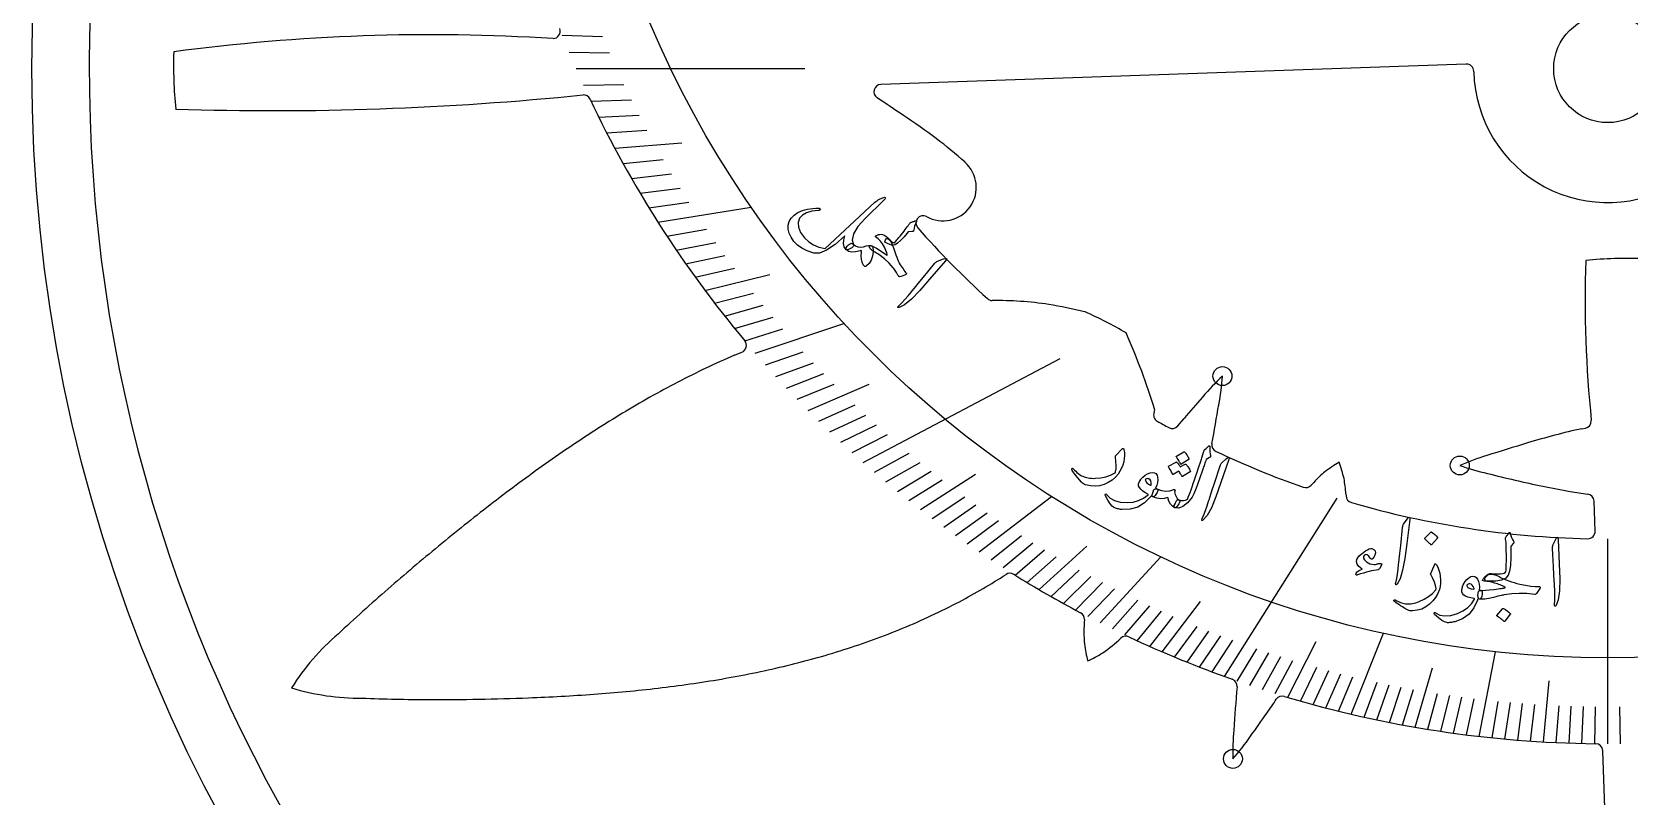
# Model space of a CAD drawing. Header units: millimetres. Extents: x -54 to 54, y -54 to 54.
# Drawn here: x -54 to 0.7, y -24.9 to 1.3 of the extents above; entities that cross this region are included whole.
import ezdxf

# ---------------------------------------------------------------- set-up
doc = ezdxf.new("R2010")
doc.units = ezdxf.units.MM
for name, color, linetype in [('CUT_INNER', 6, 'Continuous'), ('CUT_OUTER', 1, 'Continuous'), ('ENGRAVE', 7, 'Continuous'), ('ENGRAVE_FINE', 8, 'Continuous'), ('TEXT', 5, 'Continuous')]:
    doc.layers.add(name, color=color, linetype=linetype)

msp = doc.modelspace()

# ---------------------------------------------------------------- linework, layer by layer
at = {"layer": 'CUT_INNER'}
for points in [[(-4.848, 0.158), (-24.909, -0.542)], [(-4.589, -0.111), (-4.589, -0.089)], [(-49.072, -1.386), (-49.072, -1.381)], [(-0.752, -6.576), (-0.748, -6.576)], [(-29.925, -9.825), (-29.67, -9.722)], [(-14.73, -12.244), (-14.519, -11.993)], [(-0.883, -12.341), (-0.762, -12.317)], [(-10.163, -14.276), (-10.075, -14.179)], [(-8.968, -14.575), (-8.965, -14.643)], [(-0.429, -15.852), (-0.465, -14.821)], [(-45.104, -21.223), (-45.102, -21.219)], [(0.039, -29.238), (-0.166, -23.377)]]:
    msp.add_lwpolyline(points, dxfattribs=at)
msp.add_circle((0, 0), 1.85, dxfattribs=at)
for centre, radius, start, end in [((0, 0), 52.036, 117.857, 250.2289), ((-40.332, -65.203), 66.366, 86.37767, 97.62694), ((-36.148, 1.28), 0.25, 272, 21.2695), ((-34.457, 0.106), 14.691, 178.166, 185.8082), ((-4.839, -0.092), 0.25, 0.7031, 92), ((0, 0), 4.59, 181.3871, 2.7934), ((-24.9, -0.792), 0.25, 92, 236.4981), ((-45.739, 103.45), 104.889, 268.17916, 275.81655), ((-35.101, -1.148), 0.25, 25.1497, 92), ((-0.012, 15.424), 38.555, 205.282, 219.9426), ((-110.831, -130.975), 155.737, 56.17163, 56.57217), ((-39.032, -23.883), 26.803, 53.29, 56.226), ((-30.478, -12.434), 12.512, 47.4962, 53.3509), ((-22.781, -4.07), 1.145, 240.5041, 48.6739), ((-23.458, -5.29), 0.25, 62.9453, 221.3086), ((-0.046, 15.387), 31.485, 221.4479, 227.645), ((0.739, -21.192), 14.691, 88.166, 95.8082), ((40.442, -7.888), 41.215, 178.1758, 185.8132), ((-21.09, -7.696), 0.25, 227.6367, 268.7019), ((-21.011, -20.764), 12.818, 81.6594, 90.3777), ((-23.388, -31.811), 24.105, 76.8928, 79.8794), ((-17.934, -8.383), 0.0508, 62.1076, 75.7048), ((-22.905, -19.807), 12.51, 59.2287, 66.4653), ((-37.011, -18.208), 22.454, 16.8254, 24.0444), ((-18.485, -36.454), 28.983, 113.2505, 117.5011), ((-29.764, -9.49), 0.25, 292.0535, 39.9023), ((-16.199, -40.841), 33.929, 117.5034, 121.1648), ((-7.585, -16.528), 8.212, 133.1623, 140.049), ((-21.416, -9.993), 8.232, 349.3247, 356.2036), ((38.529, -57.195), 69.694, 138.76335, 139.56604), ((-12.524, -46.919), 41.032, 121.1644, 124.2251), ((-15.312, -11.867), 0.25, 158.0052, 240.6445), ((-15.888, -11.6), 0.385, 333.1746, 343.6265), ((-76.27, -1.13), 63.794, 349.41453, 350.62877), ((-1.053, 13.506), 29.355, 240.665, 241.5453), ((-14.921, -12.083), 0.25, 241.6992, 319.8397), ((6.363, -43.319), 31.823, 104.892, 106.6338), ((3.301, -31.791), 19.896, 102.1381, 104.9001), ((-0.811, -12.071), 0.25, 281.1857, 2), ((-6.823, -55.304), 51.172, 124.2224, 126.7071), ((-13.315, -12.895), 0.25, 169.5366, 244.8633), ((-0.025, 15.367), 31.481, 244.8149, 250.6995), ((14.982, -72.212), 61.974, 106.62255, 107.97282), ((-5.616, -19.375), 6.893, 121.3718, 126.2257), ((-14.758, -15.474), 5.897, 13.9892, 19.6633), ((-1.788, -21.138), 8.22, 106.6347, 113.5232), ((-2.324, -5.861), 8.212, 250.4751, 257.3615), ((-5.214, -18.929), 6.796, 131.177, 135.658), ((-15.189, -15.094), 6.242, 4.7679, 9.6471), ((12.65, 53.772), 69.694, 256.07585, 256.87854), ((6.588, 27.599), 42.828, 256.8284, 258.1236), ((1.414, -66.364), 64.962, 126.70087, 128.67854), ((-10.348, -14.108), 0.25, 250.8398, 317.8337), ((-8.715, -14.63), 0.25, 182.7913, 254.0039), ((2.864, 9.862), 24.704, 258.1095, 260.3417), ((0.588, -4.029), 10.629, 259.8747, 263.1313), ((-0.715, -14.829), 0.25, 2, 82.8143), ((-0.002, 15.422), 31.54, 253.8323, 268.7606), ((10.591, -77.86), 79.672, 128.66387, 130.29295), ((-0.679, -15.861), 0.25, 268.7695, 2), ((8.746, -75.775), 76.888, 130.24889, 131.95426), ((-30.64, -2.069), 18.259, 297.469, 303.2913), ((-20.484, -17.544), 0.25, 58.1855, 122.0959), ((-0.148, 15.174), 38.273, 238.1355, 242.0869), ((-10.714, -54.139), 47.788, 131.9449, 133.3325), ((-33.008, 2.269), 23.201, 292.412, 297.7181), ((-18.182, -18.867), 0.25, 357.1663, 62.0508), ((-12.413, -19.31), 5.536, 175.5414, 184.3241), ((-38.259, -25.536), 8.091, 130.4482, 147.7549), ((-33.911, 4.464), 25.574, 287.6096, 292.4074), ((-20.317, -15.708), 5.263, 304.9108, 313.6733), ((-16.515, -19.7), 0.25, 64.8651, 132.2087), ((-0.053, 15.302), 38.429, 244.8119, 250.5248), ((-34.944, 7.725), 28.995, 283.358, 287.6052), ((-12.098, -18.869), 5.897, 188.3642, 194.0383), ((-20.814, -14.091), 6.893, 295.7468, 300.6007), ((-36.086, 12.54), 33.944, 279.6974, 283.3557), ((-42.75, -13.487), 8.087, 253.0776, 270.4237), ((-38.454, 29.573), 51.147, 274.1617, 276.6434), ((-37.283, 19.544), 41.05, 276.6397, 279.6978), ((-12.949, -21.165), 0.25, 354.5118, 70.4883), ((47.299, -26.559), 60.239, 174.88574, 176.29827), ((-40.279, 37.755), 59.377, 267.67282, 269.89659), ((-40.095, 60.009), 81.632, 269.79536, 272.18621), ((-39.465, 43.353), 64.964, 272.19116, 274.16871), ((-32.111, -7.721), 24.976, 324.9088, 326.204), ((-11.148, -21.753), 0.25, 73.3032, 146.1132), ((-0.002, 15.415), 38.553, 253.3073, 269.3886), ((-68.898, 17.705), 69.694, 324.38835, 325.19104), ((-4.626, -23.393), 8.22, 174.9473, 181.8355), ((-19.019, -18.247), 8.211, 318.7874, 325.6741), ((-0.416, -23.386), 0.25, 2, 89.4727)]:
    msp.add_arc(centre, radius, start, end, dxfattribs=at)
at = {"layer": 'CUT_OUTER'}
msp.add_circle((0, 0), 54, dxfattribs=at)
at = {"layer": 'ENGRAVE'}
for points in [[(-35.348, 0), (-27.518, 0)], [(-32.55, -5.26), (-29.357, -4.744)], [(-29.218, -9.746), (-26.174, -8.731)], [(-25.509, -13.498), (-18.767, -9.93)], [(-21.539, -16.564), (-19.063, -14.66)], [(-13.126, -20.836), (-9.276, -14.724)], [(0, -23.138), (0, -16.118)], [(-17.391, -18.995), (-15.316, -16.729)], [(-8.786, -22.124), (-7.685, -19.351)], [(-4.403, -22.886), (-3.844, -19.982)]]:
    msp.add_lwpolyline(points, dxfattribs=at)
for centre, radius in [((0, 15.431), 35.621), ((-13.202, -10.537), 0.324), ((-5.069, -13.601), 0.324), ((-12.842, -23.657), 0.324)]:
    msp.add_circle(centre, radius, dxfattribs=at)
at = {"layer": 'ENGRAVE_FINE'}
for points in [[(-35.827, 1.147), (-34.444, 1.102)], [(-35.591, 0.569), (-34.208, 0.547)], [(-35.097, -0.561), (-33.714, -0.539)], [(-34.84, -1.115), (-33.458, -1.071)], [(-34.575, -1.661), (-33.194, -1.594)], [(-34.304, -2.198), (-32.925, -2.11)], [(-34.027, -2.728), (-31.725, -2.544)], [(-33.743, -3.25), (-32.367, -3.118)], [(-33.453, -3.764), (-32.08, -3.61)], [(-33.158, -4.271), (-31.788, -4.094)], [(-32.856, -4.769), (-31.49, -4.571)], [(-32.237, -5.743), (-30.88, -5.501)], [(-31.92, -6.218), (-30.567, -5.955)], [(-31.598, -6.686), (-30.25, -6.401)], [(-31.271, -7.146), (-29.929, -6.839)], [(-30.94, -7.598), (-28.709, -7.05)], [(-30.604, -8.043), (-29.274, -7.693)], [(-30.263, -8.48), (-28.941, -8.109)], [(-29.919, -8.909), (-28.604, -8.518)], [(-29.57, -9.332), (-28.263, -8.919)], [(-28.862, -10.154), (-27.571, -9.7)], [(-28.502, -10.554), (-27.22, -10.079)], [(-28.139, -10.947), (-26.866, -10.452)], [(-27.773, -11.332), (-26.509, -10.817)], [(-27.403, -11.711), (-25.311, -10.817)], [(-27.03, -12.082), (-25.787, -11.527)], [(-26.654, -12.447), (-25.422, -11.871)], [(-26.275, -12.804), (-25.055, -12.209)], [(-25.893, -13.154), (-24.685, -12.54)], [(-25.122, -13.834), (-23.938, -13.182)], [(-24.733, -14.164), (-23.561, -13.493)], [(-24.341, -14.487), (-23.182, -13.797)], [(-23.947, -14.803), (-22.802, -14.095)], [(-23.551, -15.113), (-21.662, -13.901)], [(-23.152, -15.416), (-22.035, -14.672)], [(-22.752, -15.713), (-21.648, -14.951)], [(-22.349, -16.003), (-21.261, -15.223)], [(-21.945, -16.287), (-20.872, -15.49)], [(-21.131, -16.835), (-20.088, -16.004)], [(-20.721, -17.099), (-19.695, -16.252)], [(-19.483, -17.856), (-17.854, -16.362)], [(-20.31, -17.358), (-19.3, -16.494)], [(-19.897, -17.61), (-18.904, -16.73)], [(-19.067, -18.096), (-18.108, -17.185)], [(-18.65, -18.329), (-17.708, -17.404)], [(-18.232, -18.557), (-17.308, -17.617)], [(-17.812, -18.779), (-16.906, -17.824)], [(-16.969, -19.205), (-16.1, -18.222)], [(-16.546, -19.409), (-15.696, -18.412)], [(-16.122, -19.607), (-15.291, -18.597)], [(-15.27, -19.987), (-13.95, -18.258)], [(-15.696, -19.8), (-14.885, -18.776)], [(-14.843, -20.168), (-14.071, -19.119)], [(-14.415, -20.343), (-13.663, -19.282)], [(-13.986, -20.513), (-13.255, -19.441)], [(-13.556, -20.677), (-12.846, -19.593)], [(-10.963, -21.547), (-9.991, -19.637)], [(-12.695, -20.989), (-12.026, -19.883)], [(-12.263, -21.137), (-11.615, -20.02)], [(-11.83, -21.279), (-11.204, -20.152)], [(-11.397, -21.416), (-10.792, -20.279)], [(-10.529, -21.673), (-9.968, -20.518)], [(-10.094, -21.794), (-9.555, -20.63)], [(-9.659, -21.909), (-9.142, -20.737)], [(-6.599, -22.57), (-6.004, -20.535)], [(-9.223, -22.019), (-8.728, -20.839)], [(-8.35, -22.224), (-7.901, -21.029)], [(-7.912, -22.318), (-7.486, -21.116)], [(-7.475, -22.407), (-7.072, -21.198)], [(-7.037, -22.491), (-6.657, -21.276)], [(-2.203, -23.075), (-2.002, -20.977)], [(-6.16, -22.643), (-5.827, -21.417)], [(-5.721, -22.712), (-5.411, -21.48)], [(-5.282, -22.775), (-4.995, -21.539)], [(-4.843, -22.833), (-4.58, -21.593)], [(-3.963, -22.934), (-3.748, -21.686)], [(-3.523, -22.977), (-3.332, -21.726)], [(-3.083, -23.015), (-2.915, -21.761)], [(-2.643, -23.048), (-2.499, -21.791)], [(-1.762, -23.098), (-1.666, -21.837)], [(-1.322, -23.116), (-1.25, -21.854)], [(-0.881, -23.128), (-0.833, -21.865)], [(-0.441, -23.136), (-0.417, -21.872)], [(0.441, -23.136), (0.417, -21.872)]]:
    msp.add_lwpolyline(points, dxfattribs=at)
at = {"layer": 'TEXT'}
for points in [[(-25.45, -5.132), (-25.696, -5.408), (-25.843, -5.656), (-25.889, -5.875), (-25.835, -6.065), (-25.841, -6.085), (-25.865, -6.11), (-25.906, -6.139), (-25.966, -6.174), (-26.014, -6.199), (-26.053, -6.213), (-26.081, -6.214), (-26.1, -6.204), (-26.162, -6.102), (-26.189, -5.989), (-26.181, -5.864), (-26.139, -5.728), (-26.477, -6.026), (-26.768, -6.225), (-27.012, -6.325), (-27.21, -6.325), (-27.428, -6.247), (-27.613, -6.153), (-27.766, -6.044), (-27.885, -5.92), (-27.982, -5.778), (-28.047, -5.638), (-28.079, -5.5), (-28.079, -5.363), (-28.047, -5.234), (-27.982, -5.12), (-27.884, -5.02), (-27.754, -4.934), (-27.678, -4.897), (-27.598, -4.865), (-27.514, -4.839), (-27.427, -4.817), (-27.336, -4.8), (-27.241, -4.789), (-27.142, -4.782), (-27.039, -4.781), (-27.026, -4.783), (-27.015, -4.787), (-27.006, -4.793), (-26.998, -4.802), (-26.993, -4.81), (-26.991, -4.819), (-26.992, -4.829), (-26.995, -4.839), (-27.002, -4.848), (-27.012, -4.855), (-27.026, -4.859), (-27.042, -4.861), (-27.275, -4.887), (-27.461, -4.938), (-27.599, -5.017), (-27.691, -5.123), (-27.742, -5.275), (-27.732, -5.438), (-27.661, -5.611), (-27.528, -5.794), (-27.381, -5.933), (-27.214, -6.041), (-27.028, -6.118), (-26.822, -6.163), (-25.121, -4.592), (-25.08, -4.555), (-25.044, -4.525), (-25.012, -4.503), (-24.986, -4.489), (-24.788, -4.41), (-24.76, -4.417), (-24.753, -4.435), (-24.766, -4.464), (-24.801, -4.503)], [(-23.796, -5.239), (-23.781, -5.234), (-23.767, -5.229), (-23.755, -5.225), (-23.744, -5.221), (-23.734, -5.218), (-23.726, -5.215), (-23.72, -5.213), (-23.716, -5.212), (-23.707, -5.211), (-23.699, -5.212), (-23.692, -5.215), (-23.686, -5.22), (-23.682, -5.227), (-23.68, -5.233), (-23.681, -5.241), (-23.684, -5.248), (-23.722, -5.323), (-23.751, -5.397), (-23.771, -5.469), (-23.781, -5.54), (-23.785, -5.556), (-23.795, -5.569), (-23.81, -5.577), (-23.83, -5.582), (-23.97, -5.597), (-24.114, -5.768), (-24.231, -5.892), (-24.332, -5.98), (-24.419, -6.033), (-24.491, -6.05), (-24.538, -6.044), (-24.601, -6.026), (-24.678, -5.995), (-24.769, -5.952), (-24.749, -5.867), (-24.715, -5.824), (-24.668, -5.823), (-24.607, -5.864), (-24.566, -5.9), (-24.527, -5.93), (-24.491, -5.955), (-24.456, -5.975), (-24.444, -5.966), (-24.429, -5.951), (-24.409, -5.93), (-24.386, -5.903), (-24.359, -5.871), (-24.328, -5.833), (-24.292, -5.789), (-24.252, -5.74), (-24.202, -5.679), (-24.156, -5.622), (-24.113, -5.568), (-24.074, -5.517), (-24.038, -5.47), (-24.006, -5.425), (-23.977, -5.383), (-23.952, -5.345), (-23.931, -5.314), (-23.913, -5.291), (-23.897, -5.276), (-23.883, -5.268), (-23.868, -5.264), (-23.848, -5.258), (-23.824, -5.25), (-23.796, -5.239)], [(-25.225, -6.073), (-25.199, -6.11), (-25.181, -6.155), (-25.173, -6.208), (-25.173, -6.269), (-25.194, -6.427), (-25.238, -6.562), (-25.305, -6.673), (-25.395, -6.76), (-25.427, -6.777), (-25.457, -6.777), (-25.485, -6.761), (-25.509, -6.727), (-25.552, -6.634), (-25.576, -6.529), (-25.582, -6.412), (-25.567, -6.284), (-25.566, -6.257), (-25.575, -6.24), (-25.594, -6.235), (-25.622, -6.24), (-25.776, -6.281), (-25.907, -6.288), (-26.015, -6.262), (-26.102, -6.202), (-26.106, -6.192), (-26.106, -6.178), (-26.101, -6.16), (-26.092, -6.139), (-26.057, -6.085), (-26.02, -6.042), (-25.982, -6.01), (-25.942, -5.989), (-25.924, -5.985), (-25.905, -5.987), (-25.886, -5.994), (-25.866, -6.006), (-25.781, -6.069), (-25.692, -6.105), (-25.601, -6.117), (-25.507, -6.103), (-25.409, -6.078), (-25.329, -6.064), (-25.268, -6.063), (-25.225, -6.073)], [(-25.083, -5.731), (-25.036, -5.706), (-24.99, -5.689), (-24.944, -5.679), (-24.898, -5.676), (-24.848, -5.685), (-24.795, -5.707), (-24.739, -5.742), (-24.679, -5.791), (-24.65, -5.82), (-24.623, -5.849), (-24.598, -5.88), (-24.576, -5.913), (-24.557, -5.946), (-24.539, -5.979), (-24.523, -6.014), (-24.51, -6.049), (-24.468, -6.172), (-24.429, -6.282), (-24.395, -6.378), (-24.364, -6.461), (-24.337, -6.531), (-24.314, -6.588), (-24.295, -6.632), (-24.28, -6.663), (-24.247, -6.718), (-24.214, -6.77), (-24.182, -6.819), (-24.149, -6.866), (-24.117, -6.91), (-24.087, -6.95), (-24.058, -6.988), (-24.032, -7.022), (-24.028, -7.029), (-24.03, -7.036), (-24.036, -7.043), (-24.047, -7.051), (-24.099, -7.08), (-24.154, -7.103), (-24.21, -7.121), (-24.268, -7.132), (-24.276, -7.132), (-24.284, -7.129), (-24.29, -7.124), (-24.296, -7.117), (-24.322, -7.073), (-24.347, -7.03), (-24.371, -6.99), (-24.395, -6.952), (-24.418, -6.917), (-24.441, -6.884), (-24.463, -6.854), (-24.485, -6.826), (-24.624, -6.669), (-24.788, -6.519), (-24.979, -6.375), (-25.195, -6.239), (-25.231, -6.214), (-25.259, -6.187), (-25.28, -6.157), (-25.292, -6.125), (-25.295, -6.097), (-25.288, -6.077), (-25.271, -6.067), (-25.244, -6.066), (-25.166, -6.092), (-25.052, -6.153), (-24.902, -6.25), (-24.715, -6.381), (-24.707, -6.385), (-24.7, -6.388), (-24.695, -6.388), (-24.692, -6.387), (-24.689, -6.361), (-24.703, -6.308), (-24.736, -6.228), (-24.785, -6.12), (-24.847, -6.006), (-24.918, -5.908), (-24.998, -5.827), (-25.088, -5.762), (-25.096, -5.756), (-25.098, -5.748), (-25.094, -5.74), (-25.083, -5.731)], [(-22.764, -6.523), (-22.697, -6.501), (-22.664, -6.504), (-22.664, -6.53), (-22.698, -6.581), (-23.242, -7.215), (-23.576, -7.604), (-23.861, -7.897), (-24.097, -8.091), (-24.286, -8.188), (-24.306, -8.191), (-24.319, -8.19), (-24.326, -8.185), (-24.327, -8.175), (-24.324, -8.164), (-24.318, -8.151), (-24.308, -8.139), (-24.295, -8.125), (-24.19, -8.022), (-24.082, -7.909), (-23.974, -7.784), (-23.863, -7.649), (-23.833, -7.614), (-23.754, -7.519), (-23.626, -7.364), (-23.447, -7.15), (-23.054, -6.671), (-23.032, -6.648), (-23.009, -6.628), (-22.985, -6.612), (-22.962, -6.601)], [(-16.623, -13.023), (-16.618, -13.018), (-16.613, -13.015), (-16.609, -13.013), (-16.605, -13.013), (-16.597, -13.017), (-16.589, -13.027), (-16.582, -13.041), (-16.576, -13.062), (-16.559, -13.156), (-16.556, -13.257), (-16.565, -13.363), (-16.587, -13.475), (-16.62, -13.59), (-16.662, -13.698), (-16.713, -13.799), (-16.772, -13.894), (-16.871, -14.005), (-16.985, -14.102), (-17.114, -14.183), (-17.258, -14.249), (-17.411, -14.294), (-17.568, -14.312), (-17.727, -14.302), (-17.89, -14.265), (-17.931, -14.251), (-17.968, -14.231), (-18.002, -14.205), (-18.033, -14.174), (-18.1, -14.095), (-18.159, -14.023), (-18.211, -13.958), (-18.256, -13.899), (-18.294, -13.848), (-18.325, -13.804), (-18.348, -13.767), (-18.365, -13.738), (-18.367, -13.73), (-18.368, -13.723), (-18.368, -13.717), (-18.366, -13.713), (-18.362, -13.707), (-18.357, -13.703), (-18.351, -13.7), (-18.344, -13.698), (-18.337, -13.698), (-18.33, -13.7), (-18.323, -13.705), (-18.316, -13.712), (-18.273, -13.757), (-18.231, -13.799), (-18.189, -13.836), (-18.149, -13.87), (-18.109, -13.9), (-18.068, -13.927), (-18.028, -13.951), (-17.988, -13.971), (-17.946, -13.989), (-17.901, -14.004), (-17.853, -14.017), (-17.802, -14.027), (-17.747, -14.035), (-17.689, -14.04), (-17.628, -14.042), (-17.563, -14.041), (-17.374, -14.027), (-17.201, -13.993), (-17.042, -13.938), (-16.898, -13.864), (-16.888, -13.857), (-16.879, -13.848), (-16.871, -13.835), (-16.865, -13.82), (-16.849, -13.72), (-16.845, -13.6), (-16.853, -13.46), (-16.872, -13.302), (-16.872, -13.292), (-16.87, -13.285), (-16.868, -13.279), (-16.864, -13.275)], [(-13.809, -13.058), (-13.765, -13.018), (-13.73, -12.986), (-13.705, -12.961), (-13.69, -12.946), (-13.679, -12.936), (-13.668, -12.931), (-13.658, -12.929), (-13.648, -12.932), (-13.638, -12.939), (-13.632, -12.949), (-13.629, -12.962), (-13.63, -12.978), (-13.638, -13.055), (-13.637, -13.128), (-13.628, -13.197), (-13.612, -13.262), (-13.608, -13.281), (-13.613, -13.3), (-13.626, -13.316), (-13.648, -13.331), (-13.758, -13.395), (-13.774, -13.44), (-13.79, -13.484), (-13.805, -13.527), (-13.819, -13.569), (-13.834, -13.611), (-13.848, -13.652), (-13.861, -13.692), (-13.875, -13.731), (-13.997, -14.095), (-14.099, -14.377), (-14.181, -14.575), (-14.245, -14.691), (-14.405, -14.879), (-14.557, -15.002), (-14.701, -15.059), (-14.836, -15.051), (-14.839, -15.05), (-14.842, -15.048), (-14.845, -15.047), (-14.849, -15.045), (-14.859, -15.019), (-14.851, -14.974), (-14.827, -14.91), (-14.784, -14.827), (-14.767, -14.797), (-14.747, -14.779), (-14.725, -14.772), (-14.702, -14.776), (-14.617, -14.799), (-14.538, -14.802), (-14.466, -14.786), (-14.402, -14.752), (-14.374, -14.686), (-14.344, -14.611), (-14.311, -14.526), (-14.277, -14.431), (-14.24, -14.327), (-14.201, -14.214), (-14.16, -14.092), (-14.117, -13.961), (-14.073, -13.834), (-14.034, -13.719), (-14, -13.616), (-13.97, -13.527), (-13.945, -13.45), (-13.924, -13.387), (-13.906, -13.337), (-13.893, -13.3), (-13.838, -13.112), (-13.831, -13.094), (-13.823, -13.079), (-13.816, -13.067), (-13.809, -13.058)], [(-14.523, -13.136), (-14.517, -13.134), (-14.511, -13.134), (-14.504, -13.137), (-14.496, -13.142), (-14.473, -13.167), (-14.451, -13.194), (-14.431, -13.221), (-14.413, -13.248), (-14.395, -13.277), (-14.379, -13.307), (-14.364, -13.338), (-14.351, -13.371), (-14.348, -13.381), (-14.349, -13.389), (-14.352, -13.396), (-14.358, -13.401), (-14.616, -13.561), (-14.623, -13.562), (-14.63, -13.559), (-14.636, -13.552), (-14.642, -13.54), (-14.648, -13.53), (-14.656, -13.514), (-14.668, -13.492), (-14.683, -13.466), (-14.701, -13.434), (-14.724, -13.395), (-14.75, -13.351), (-14.781, -13.301), (-14.784, -13.294), (-14.785, -13.288), (-14.783, -13.283), (-14.777, -13.28)], [(-14.479, -13.553), (-14.473, -13.552), (-14.467, -13.552), (-14.46, -13.554), (-14.452, -13.559), (-14.428, -13.585), (-14.406, -13.611), (-14.386, -13.638), (-14.367, -13.666), (-14.349, -13.695), (-14.332, -13.725), (-14.317, -13.756), (-14.303, -13.788), (-14.301, -13.797), (-14.302, -13.805), (-14.306, -13.811), (-14.313, -13.817), (-14.571, -13.978), (-14.576, -13.979), (-14.582, -13.976), (-14.588, -13.969), (-14.595, -13.959), (-14.599, -13.951), (-14.606, -13.94), (-14.615, -13.925), (-14.626, -13.905), (-14.64, -13.882), (-14.657, -13.855), (-14.676, -13.824), (-14.697, -13.79), (-14.888, -13.906), (-14.895, -13.908), (-14.902, -13.905), (-14.909, -13.897), (-14.915, -13.885), (-14.92, -13.875), (-14.929, -13.859), (-14.941, -13.838), (-14.956, -13.811), (-14.975, -13.778), (-14.998, -13.74), (-15.024, -13.695), (-15.055, -13.645), (-15.057, -13.638), (-15.057, -13.633), (-15.054, -13.628), (-15.049, -13.626), (-14.792, -13.483), (-14.786, -13.481), (-14.78, -13.481), (-14.773, -13.484), (-14.765, -13.489), (-14.749, -13.507), (-14.732, -13.526), (-14.717, -13.545), (-14.702, -13.565), (-14.687, -13.585), (-14.674, -13.606), (-14.661, -13.628), (-14.65, -13.65)], [(-13.069, -13.368), (-13.015, -13.323), (-12.983, -13.313), (-12.974, -13.338), (-12.987, -13.397), (-13.259, -14.187), (-13.425, -14.672), (-13.582, -15.049), (-13.73, -15.317), (-13.87, -15.477), (-13.887, -15.487), (-13.9, -15.491), (-13.909, -15.489), (-13.913, -15.48), (-13.915, -15.468), (-13.913, -15.454), (-13.909, -15.439), (-13.902, -15.421), (-13.842, -15.287), (-13.784, -15.142), (-13.729, -14.986), (-13.675, -14.819), (-13.661, -14.776), (-13.622, -14.659), (-13.56, -14.467), (-13.473, -14.202), (-13.284, -13.613), (-13.272, -13.582), (-13.258, -13.556), (-13.242, -13.533), (-13.224, -13.513)], [(-15.67, -14.673), (-15.871, -14.883), (-16.102, -15.027), (-16.363, -15.102), (-16.652, -15.108), (-16.69, -15.104), (-16.727, -15.099), (-16.763, -15.092), (-16.798, -15.085), (-16.831, -15.076), (-16.863, -15.066), (-16.892, -15.055), (-16.921, -15.042), (-16.982, -14.996), (-17.052, -14.913), (-17.13, -14.794), (-17.214, -14.638), (-17.222, -14.619), (-17.224, -14.603), (-17.22, -14.591), (-17.21, -14.582), (-17.198, -14.578), (-17.187, -14.58), (-17.175, -14.587), (-17.164, -14.601), (-17.052, -14.72), (-16.899, -14.806), (-16.706, -14.857), (-16.472, -14.873), (-16.266, -14.856), (-16.077, -14.805), (-15.906, -14.722), (-15.752, -14.607), (-15.75, -14.601), (-15.749, -14.596), (-15.751, -14.592), (-15.754, -14.587), (-15.856, -14.526), (-15.939, -14.466), (-16.003, -14.409), (-16.048, -14.354), (-16.073, -14.293), (-16.073, -14.226), (-16.049, -14.155), (-16.001, -14.078), (-15.994, -14.068), (-15.986, -14.059), (-15.977, -14.049), (-15.969, -14.04), (-15.959, -14.03), (-15.949, -14.02), (-15.938, -14.009), (-15.927, -13.998), (-15.845, -13.932), (-15.765, -13.884), (-15.684, -13.855), (-15.604, -13.844), (-15.533, -13.852), (-15.48, -13.881), (-15.443, -13.931), (-15.423, -14.001), (-15.418, -14.087), (-15.428, -14.179), (-15.453, -14.276), (-15.493, -14.379), (-15.487, -14.382), (-15.481, -14.384), (-15.475, -14.387), (-15.469, -14.389), (-15.463, -14.391), (-15.458, -14.393), (-15.452, -14.396), (-15.446, -14.399), (-15.427, -14.414), (-15.418, -14.435), (-15.418, -14.463), (-15.427, -14.497), (-15.441, -14.532), (-15.459, -14.565), (-15.481, -14.598), (-15.506, -14.628), (-15.531, -14.653), (-15.553, -14.669), (-15.572, -14.676), (-15.588, -14.674), (-15.646, -14.643), (-15.649, -14.649), (-15.654, -14.655), (-15.661, -14.664), (-15.67, -14.673)], [(-15.64, -14.26), (-15.642, -14.188), (-15.657, -14.131), (-15.682, -14.088), (-15.719, -14.06), (-15.747, -14.053), (-15.774, -14.052), (-15.801, -14.055), (-15.826, -14.064), (-15.837, -14.071), (-15.843, -14.08), (-15.845, -14.093), (-15.843, -14.109), (-15.826, -14.153), (-15.791, -14.196), (-15.737, -14.237), (-15.664, -14.277), (-15.656, -14.28), (-15.649, -14.278), (-15.644, -14.271), (-15.64, -14.26)], [(-14.702, -14.776), (-14.682, -14.796), (-14.668, -14.813), (-14.661, -14.827), (-14.66, -14.838), (-14.664, -14.853), (-14.672, -14.87), (-14.682, -14.89), (-14.696, -14.912), (-14.743, -14.98), (-14.782, -15.025), (-14.813, -15.049), (-14.836, -15.051), (-14.915, -14.999), (-14.981, -14.922), (-15.036, -14.823), (-15.079, -14.7), (-15.195, -14.735), (-15.319, -14.742), (-15.451, -14.721), (-15.591, -14.672), (-15.604, -14.662), (-15.61, -14.648), (-15.612, -14.629), (-15.607, -14.606), (-15.566, -14.467), (-15.561, -14.451), (-15.552, -14.437), (-15.539, -14.423), (-15.521, -14.41), (-15.504, -14.402), (-15.486, -14.397), (-15.468, -14.397), (-15.45, -14.401), (-15.285, -14.457), (-15.137, -14.481), (-15.008, -14.472), (-14.898, -14.43), (-14.884, -14.424), (-14.87, -14.421), (-14.857, -14.422), (-14.843, -14.427), (-14.832, -14.435), (-14.826, -14.444), (-14.825, -14.455), (-14.829, -14.468), (-14.834, -14.48), (-14.838, -14.49), (-14.84, -14.499), (-14.841, -14.508), (-14.82, -14.595), (-14.79, -14.668), (-14.751, -14.729), (-14.702, -14.776)], [(-6.869, -15.439), (-6.826, -15.384), (-6.797, -15.368), (-6.782, -15.39), (-6.783, -15.451), (-6.887, -16.28), (-6.95, -16.789), (-7.026, -17.19), (-7.116, -17.483), (-7.22, -17.668), (-7.235, -17.682), (-7.247, -17.688), (-7.256, -17.688), (-7.262, -17.68), (-7.265, -17.669), (-7.267, -17.655), (-7.266, -17.639), (-7.263, -17.62), (-7.231, -17.477), (-7.204, -17.323), (-7.182, -17.159), (-7.165, -16.985), (-7.159, -16.939), (-7.146, -16.817), (-7.124, -16.616), (-7.094, -16.339), (-7.03, -15.723), (-7.024, -15.691), (-7.016, -15.662), (-7.005, -15.636), (-6.992, -15.614)], [(-6.061, -15.885), (-6.056, -15.881), (-6.05, -15.88), (-6.043, -15.88), (-6.034, -15.883), (-5.977, -15.921), (-5.925, -15.964), (-5.877, -16.013), (-5.833, -16.066), (-5.829, -16.074), (-5.828, -16.081), (-5.83, -16.087), (-5.835, -16.093), (-6.034, -16.319), (-6.041, -16.324), (-6.049, -16.324), (-6.057, -16.319), (-6.066, -16.309), (-6.074, -16.301), (-6.086, -16.288), (-6.104, -16.271), (-6.125, -16.25), (-6.152, -16.224), (-6.184, -16.193), (-6.221, -16.158), (-6.264, -16.119), (-6.269, -16.112), (-6.271, -16.107), (-6.27, -16.102), (-6.266, -16.097)], [(-3.479, -17.191), (-3.476, -17.093), (-3.474, -16.99), (-3.473, -16.882), (-3.472, -16.768), (-3.473, -16.649), (-3.474, -16.524), (-3.477, -16.392), (-3.481, -16.255), (-3.504, -16.112), (-3.502, -16.094), (-3.498, -16.077), (-3.492, -16.061), (-3.484, -16.046), (-3.479, -16.039), (-3.471, -16.029), (-3.462, -16.017), (-3.451, -16.002), (-3.438, -15.985), (-3.423, -15.965), (-3.407, -15.942), (-3.388, -15.916), (-3.382, -15.908), (-3.375, -15.903), (-3.366, -15.9), (-3.357, -15.899), (-3.35, -15.902), (-3.344, -15.908), (-3.34, -15.916), (-3.338, -15.929), (-3.323, -15.998), (-3.299, -16.065), (-3.265, -16.132), (-3.223, -16.197), (-3.212, -16.215), (-3.209, -16.232), (-3.214, -16.249), (-3.226, -16.265), (-3.304, -16.356), (-3.311, -16.367), (-3.316, -16.383), (-3.32, -16.402), (-3.322, -16.426), (-3.32, -16.76), (-3.332, -17.027), (-3.361, -17.227), (-3.405, -17.36), (-3.494, -17.462), (-3.636, -17.53), (-3.832, -17.566), (-4.082, -17.566), (-4.173, -17.55), (-4.214, -17.515), (-4.206, -17.463), (-4.149, -17.394), (-4.14, -17.385), (-4.13, -17.376), (-4.121, -17.367), (-4.113, -17.359), (-4.104, -17.351), (-4.096, -17.343), (-4.088, -17.335), (-4.08, -17.327), (-4.061, -17.313), (-4.04, -17.304), (-4.015, -17.3), (-3.988, -17.301), (-3.868, -17.311), (-3.761, -17.316), (-3.668, -17.314), (-3.589, -17.306), (-3.544, -17.294), (-3.51, -17.271), (-3.489, -17.237), (-3.479, -17.191)], [(-1.783, -16.144), (-1.749, -16.083), (-1.723, -16.062), (-1.705, -16.082), (-1.696, -16.142), (-1.664, -16.977), (-1.645, -17.489), (-1.655, -17.897), (-1.696, -18.201), (-1.769, -18.4), (-1.781, -18.416), (-1.792, -18.424), (-1.8, -18.425), (-1.808, -18.418), (-1.813, -18.408), (-1.817, -18.395), (-1.819, -18.379), (-1.818, -18.36), (-1.81, -18.213), (-1.809, -18.057), (-1.814, -17.891), (-1.825, -17.717), (-1.827, -17.671), (-1.833, -17.548), (-1.844, -17.347), (-1.859, -17.068), (-1.895, -16.45), (-1.895, -16.418), (-1.891, -16.388), (-1.885, -16.36), (-1.875, -16.336)], [(-7.811, -17.121), (-7.825, -17.142), (-7.84, -17.158), (-7.855, -17.17), (-7.87, -17.177), (-7.939, -17.186), (-8.014, -17.198), (-8.094, -17.214), (-8.179, -17.234), (-8.27, -17.258), (-8.366, -17.286), (-8.467, -17.318), (-8.575, -17.354), (-8.593, -17.357), (-8.607, -17.356), (-8.619, -17.35), (-8.628, -17.34), (-8.63, -17.336), (-8.632, -17.332), (-8.632, -17.33), (-8.632, -17.328), (-8.624, -17.292), (-8.586, -17.251), (-8.518, -17.204), (-8.419, -17.152), (-8.523, -17.068), (-8.587, -16.986), (-8.613, -16.906), (-8.599, -16.827), (-8.562, -16.761), (-8.501, -16.689), (-8.414, -16.612), (-8.303, -16.529), (-8.234, -16.487), (-8.173, -16.46), (-8.121, -16.448), (-8.078, -16.45), (-8.009, -16.48), (-7.969, -16.527), (-7.957, -16.591), (-7.974, -16.672), (-7.986, -16.702), (-8.002, -16.73), (-8.023, -16.759), (-8.048, -16.787), (-8.073, -16.807), (-8.096, -16.813), (-8.116, -16.805), (-8.134, -16.783), (-8.189, -16.709), (-8.241, -16.667), (-8.289, -16.657), (-8.335, -16.679), (-8.367, -16.724), (-8.366, -16.776), (-8.332, -16.835), (-8.266, -16.9), (-8.212, -16.938), (-8.151, -16.966), (-8.083, -16.985), (-8.008, -16.993), (-7.983, -16.992), (-7.955, -16.989), (-7.926, -16.984), (-7.895, -16.975), (-7.878, -16.971), (-7.862, -16.967), (-7.847, -16.964), (-7.832, -16.961), (-7.818, -16.959), (-7.805, -16.957), (-7.793, -16.957), (-7.782, -16.957), (-7.756, -16.964), (-7.745, -16.981), (-7.747, -17.007), (-7.764, -17.042)], [(-5.925, -16.985), (-5.922, -16.98), (-5.919, -16.975), (-5.915, -16.972), (-5.912, -16.97), (-5.902, -16.971), (-5.892, -16.977), (-5.88, -16.989), (-5.867, -17.006), (-5.819, -17.09), (-5.782, -17.183), (-5.755, -17.286), (-5.737, -17.398), (-5.729, -17.518), (-5.731, -17.634), (-5.744, -17.746), (-5.768, -17.855), (-5.823, -17.994), (-5.898, -18.124), (-5.991, -18.244), (-6.104, -18.355), (-6.232, -18.45), (-6.374, -18.52), (-6.527, -18.565), (-6.692, -18.586), (-6.736, -18.586), (-6.778, -18.58), (-6.819, -18.568), (-6.858, -18.549), (-6.947, -18.497), (-7.028, -18.45), (-7.099, -18.406), (-7.161, -18.367), (-7.215, -18.331), (-7.258, -18.3), (-7.293, -18.274), (-7.319, -18.251), (-7.324, -18.245), (-7.327, -18.239), (-7.328, -18.234), (-7.328, -18.228), (-7.326, -18.222), (-7.323, -18.217), (-7.318, -18.212), (-7.313, -18.207), (-7.306, -18.205), (-7.298, -18.204), (-7.29, -18.206), (-7.281, -18.211), (-7.225, -18.239), (-7.172, -18.263), (-7.12, -18.285), (-7.07, -18.303), (-7.022, -18.317), (-6.975, -18.329), (-6.929, -18.337), (-6.885, -18.343), (-6.839, -18.345), (-6.792, -18.344), (-6.742, -18.339), (-6.691, -18.331), (-6.636, -18.32), (-6.58, -18.305), (-6.522, -18.286), (-6.461, -18.264), (-6.289, -18.186), (-6.137, -18.095), (-6.007, -17.989), (-5.897, -17.87), (-5.889, -17.86), (-5.884, -17.849), (-5.881, -17.834), (-5.881, -17.818), (-5.9, -17.718), (-5.937, -17.604), (-5.992, -17.475), (-6.064, -17.333), (-6.067, -17.324), (-6.068, -17.316), (-6.068, -17.31), (-6.066, -17.305)], [(-4.466, -18.212), (-4.584, -18.479), (-4.752, -18.692), (-4.971, -18.851), (-5.242, -18.956), (-5.279, -18.965), (-5.315, -18.973), (-5.351, -18.979), (-5.386, -18.983), (-5.42, -18.987), (-5.454, -18.988), (-5.485, -18.988), (-5.516, -18.985), (-5.59, -18.963), (-5.684, -18.909), (-5.797, -18.823), (-5.93, -18.706), (-5.944, -18.69), (-5.951, -18.676), (-5.951, -18.663), (-5.946, -18.652), (-5.936, -18.644), (-5.924, -18.642), (-5.911, -18.645), (-5.896, -18.653), (-5.75, -18.728), (-5.577, -18.756), (-5.378, -18.738), (-5.152, -18.674), (-4.964, -18.587), (-4.804, -18.475), (-4.671, -18.339), (-4.566, -18.178), (-4.566, -18.172), (-4.567, -18.167), (-4.57, -18.163), (-4.574, -18.16), (-4.691, -18.137), (-4.79, -18.109), (-4.87, -18.077), (-4.931, -18.041), (-4.975, -17.992), (-4.998, -17.93), (-5, -17.854), (-4.981, -17.766), (-4.977, -17.754), (-4.973, -17.742), (-4.968, -17.73), (-4.963, -17.718), (-4.957, -17.706), (-4.951, -17.693), (-4.945, -17.68), (-4.938, -17.666), (-4.884, -17.575), (-4.824, -17.503), (-4.759, -17.448), (-4.687, -17.41), (-4.618, -17.394), (-4.557, -17.403), (-4.506, -17.437), (-4.463, -17.496), (-4.43, -17.575), (-4.408, -17.665), (-4.398, -17.765), (-4.4, -17.875), (-4.394, -17.876), (-4.387, -17.876), (-4.381, -17.877), (-4.375, -17.877), (-4.368, -17.877), (-4.362, -17.877), (-4.356, -17.877), (-4.349, -17.878), (-4.327, -17.886), (-4.311, -17.903), (-4.301, -17.929), (-4.298, -17.964), (-4.299, -18.001), (-4.305, -18.039), (-4.314, -18.076), (-4.327, -18.114), (-4.343, -18.146), (-4.358, -18.169), (-4.373, -18.182), (-4.389, -18.185), (-4.454, -18.176), (-4.455, -18.182), (-4.458, -18.19), (-4.461, -18.2), (-4.466, -18.212)], [(-3.723, -17.41), (-3.646, -17.45), (-3.565, -17.488), (-3.48, -17.523), (-3.392, -17.556), (-3.3, -17.586), (-3.205, -17.614), (-3.108, -17.64), (-3.007, -17.665), (-2.813, -17.705), (-2.639, -17.733), (-2.487, -17.747), (-2.357, -17.748), (-2.343, -17.749), (-2.332, -17.753), (-2.323, -17.76), (-2.318, -17.771), (-2.315, -17.783), (-2.315, -17.796), (-2.318, -17.809), (-2.325, -17.822), (-2.439, -17.994), (-2.45, -18.008), (-2.464, -18.016), (-2.481, -18.019), (-2.499, -18.017), (-2.772, -17.991), (-3.034, -17.984), (-3.287, -17.998), (-3.531, -18.033), (-3.544, -18.035), (-3.568, -18.04), (-3.601, -18.047), (-3.644, -18.057), (-3.697, -18.069), (-3.759, -18.084), (-3.832, -18.101), (-3.914, -18.12), (-4.074, -18.155), (-4.207, -18.177), (-4.314, -18.187), (-4.392, -18.184), (-4.411, -18.174), (-4.426, -18.151), (-4.438, -18.113), (-4.446, -18.061), (-4.443, -17.978), (-4.426, -17.921), (-4.395, -17.889), (-4.349, -17.882), (-4.282, -17.884), (-4.184, -17.879), (-4.057, -17.867), (-3.9, -17.848), (-3.821, -17.838), (-3.752, -17.829), (-3.693, -17.821), (-3.643, -17.814), (-3.604, -17.808), (-3.575, -17.804), (-3.556, -17.801), (-3.547, -17.799), (-3.544, -17.798), (-3.541, -17.797), (-3.538, -17.796), (-3.536, -17.795), (-3.535, -17.794), (-3.533, -17.794), (-3.531, -17.794), (-3.53, -17.794), (-3.518, -17.79), (-3.514, -17.785), (-3.516, -17.78), (-3.524, -17.774), (-3.56, -17.752), (-3.599, -17.731), (-3.64, -17.712), (-3.683, -17.694), (-3.728, -17.676), (-3.776, -17.66), (-3.826, -17.644), (-3.878, -17.629), (-3.929, -17.615), (-3.979, -17.602), (-4.029, -17.59), (-4.079, -17.58), (-4.128, -17.572), (-4.175, -17.565), (-4.221, -17.56), (-4.266, -17.557), (-4.277, -17.554), (-4.284, -17.548), (-4.287, -17.541), (-4.286, -17.53), (-4.278, -17.512), (-4.269, -17.495), (-4.258, -17.479), (-4.247, -17.463), (-4.234, -17.448), (-4.221, -17.432), (-4.206, -17.415), (-4.191, -17.399), (-4.158, -17.367), (-4.126, -17.344), (-4.095, -17.329), (-4.066, -17.322), (-3.992, -17.321), (-3.911, -17.336), (-3.821, -17.365), (-3.723, -17.41)], [(-4.579, -17.813), (-4.606, -17.747), (-4.639, -17.698), (-4.677, -17.666), (-4.722, -17.652), (-4.75, -17.656), (-4.776, -17.663), (-4.8, -17.676), (-4.821, -17.693), (-4.828, -17.703), (-4.831, -17.714), (-4.829, -17.727), (-4.821, -17.741), (-4.79, -17.777), (-4.743, -17.805), (-4.678, -17.825), (-4.596, -17.838), (-4.587, -17.838), (-4.582, -17.833), (-4.579, -17.825), (-4.579, -17.813)], [(-3.599, -18.511), (-3.594, -18.507), (-3.587, -18.505), (-3.58, -18.505), (-3.57, -18.507), (-3.506, -18.541), (-3.445, -18.58), (-3.389, -18.624), (-3.338, -18.674), (-3.333, -18.681), (-3.331, -18.688), (-3.333, -18.695), (-3.337, -18.701), (-3.527, -18.942), (-3.534, -18.947), (-3.542, -18.948), (-3.551, -18.944), (-3.562, -18.935), (-3.571, -18.927), (-3.586, -18.915), (-3.606, -18.899), (-3.631, -18.88), (-3.662, -18.856), (-3.699, -18.828), (-3.742, -18.796), (-3.791, -18.76), (-3.797, -18.754), (-3.8, -18.748), (-3.8, -18.744), (-3.796, -18.739)]]:
    msp.add_lwpolyline(points, close=True, dxfattribs=at)

doc.saveas('drawing.dxf')
